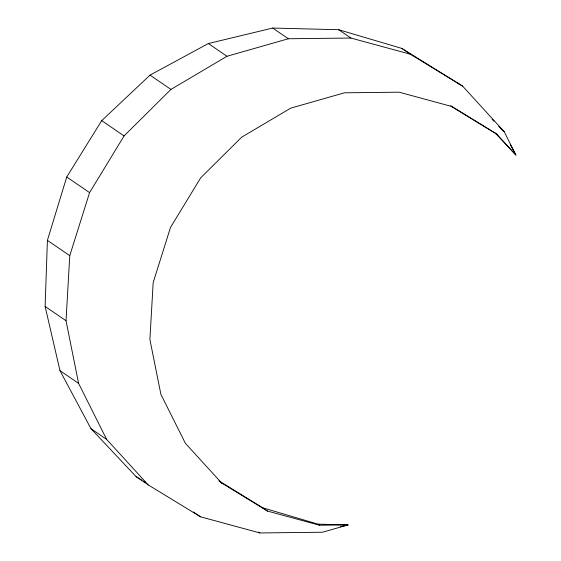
<?xml version="1.0" encoding="UTF-8"?>
<svg xmlns="http://www.w3.org/2000/svg" width="561" height="561" viewBox="0 0 561 561"><rect width="100%" height="100%" fill="white"/><g stroke="black" fill="none" stroke-linecap="round" stroke-linejoin="round"><path stroke-width="0.84" d="M218.881 480.826L262.695 507.782L317.961 524.149L348.108 524.914L322.442 532.242L259.904 532.95L200.473 516.793L148.188 484.879L136.014 476.555L90.973 428.674L59.964 370.639L45.111 306.411L47.412 240.367L66.724 177.003L101.723 120.636L150.032 75.118L208.348 43.534L272.702 28.05L338.711 29.719L401.872 48.421L462.601 86.114L504.171 131.618L515.889 155.039L495.321 133.167L450.764 105.756M148.188 484.879L106.618 439.375L78.589 383.38L66.023 320.717L69.767 255.655L89.571 192.626L124.079 135.93L170.944 89.416L226.974 56.275L288.347 38.751L350.877 38.043L410.315 54.2L462.601 86.114M340.541 526.73L348.108 524.914L319.546 525.236L267.541 511.099L220.445 482.25M510.215 144.422L515.889 155.039L496.906 134.254L451.156 106.324L399.152 92.193L344.433 92.81L290.731 108.147L241.707 137.143L200.698 177.837L170.502 227.45L153.174 282.604L149.899 339.531L160.895 394.362L185.418 443.358L221.791 483.175M136.014 476.555L141.912 480.181M143.385 481.086L145.594 482.446M401.872 48.421L410.315 54.2M502.922 130.769L504.171 131.618M495.321 133.167L496.906 134.254M338.711 29.719L350.877 38.043M272.702 28.05L288.347 38.751M208.348 43.534L226.974 56.275M150.032 75.118L170.944 89.416M101.723 120.636L124.079 135.93M66.724 177.003L89.571 192.626M47.412 240.367L69.767 255.655M45.111 306.411L66.023 320.717M317.961 524.149L319.546 525.236M262.695 507.782L267.541 511.099M59.964 370.639L78.589 383.38M258.558 532.024L259.904 532.95M90.973 428.674L106.618 439.375M193.433 511.983L200.473 516.793M457.881 82.888L459.08 84.164M492.109 119.276L493.911 121.19M498.722 126.295L502.319 130.131"/></g></svg>
